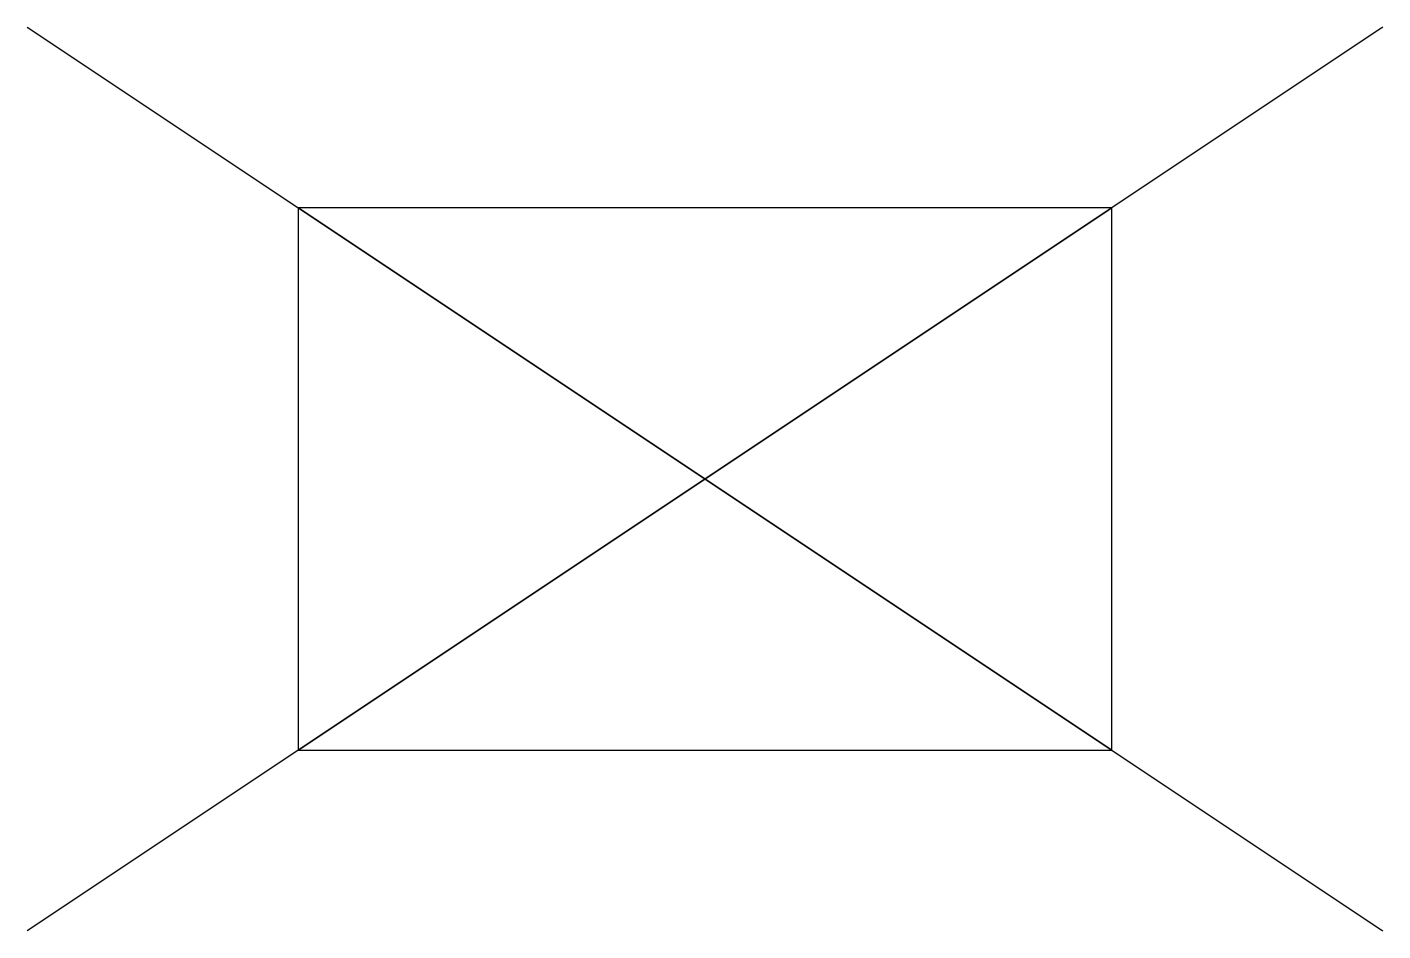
# Model space of a CAD drawing. Extents: x -1.88 to 1.88, y -0.5 to 2.
import ezdxf

# ---------------------------------------------------------------- set-up
doc = ezdxf.new("R2010")
doc.units = 0
doc.header["$LTSCALE"] = 0.2

msp = doc.modelspace()

# ---------------------------------------------------------------- linework, layer by layer
at = {"ltscale": 0.1}
for p, q in [((-1.875, 2), (1.875, -0.5)), ((1.875, 2), (-1.875, -0.5))]:
    msp.add_line(p, q, dxfattribs=at)
for p, q in [((-1.125, 0), (1.125, 1.5)), ((1.125, 0), (-1.125, 1.5))]:
    msp.add_line(p, q)
at = {"flags": 128}
msp.add_lwpolyline([(-1.125, 0), (1.125, 0), (1.125, 1.5), (-1.125, 1.5)], close=True, dxfattribs=at)

doc.saveas('drawing.dxf')
